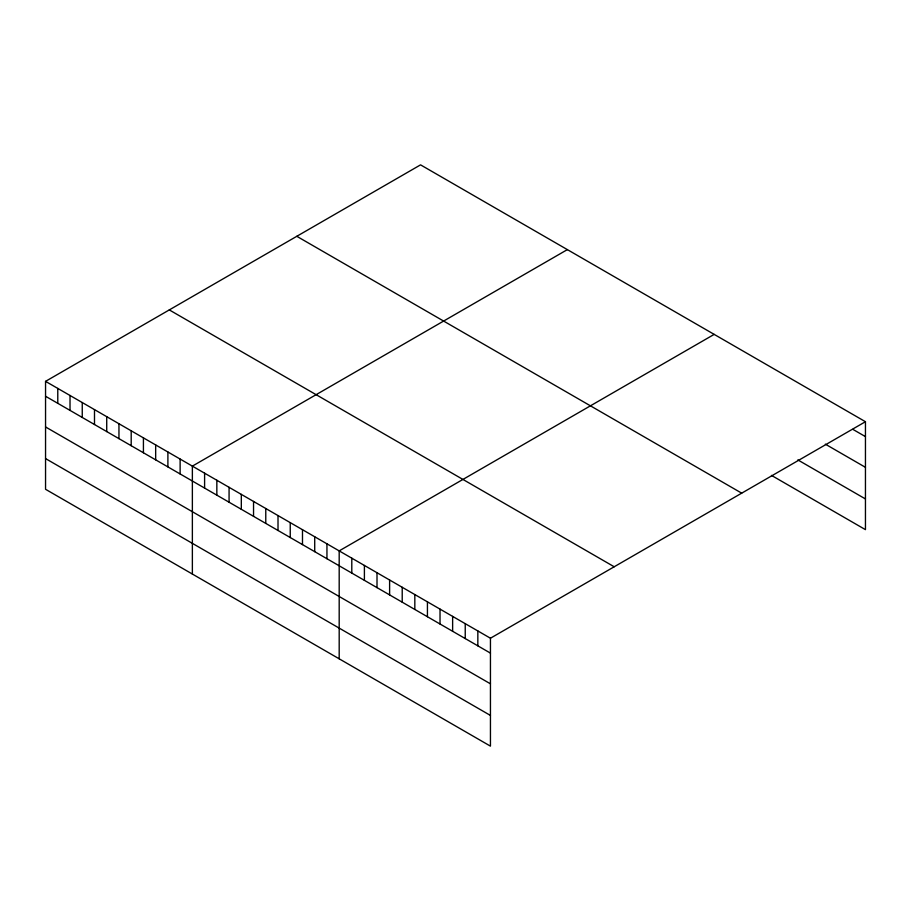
<?xml version="1.0" encoding="UTF-8"?>
<svg xmlns="http://www.w3.org/2000/svg" width="911" height="911" viewBox="0 0 911 911"><rect width="100%" height="100%" fill="white"/><g stroke="black" fill="none" stroke-linecap="round" stroke-linejoin="round"><path stroke-width="1.37" d="M45.55 381.356L490.448 638.224L490.448 746.143L45.55 489.287L45.55 381.356L420.552 164.857L865.45 421.713L865.45 529.644L771.48 475.394M567.371 249.614L192.369 466.125L192.369 574.044M714.178 334.383L339.188 550.882L339.188 658.812M490.448 638.224L865.45 421.713M852.844 429.343L865.45 436.62M825.343 444.158L865.45 467.32M797.842 459.907L865.45 498.943M296.804 236.302L741.702 493.158M169.298 309.911L614.196 566.767M45.55 396.262L490.448 653.119M45.55 426.952L490.448 683.819M45.55 458.586L490.448 715.442M477.842 630.936L477.842 645.842M465.236 623.659L465.236 638.565M452.63 616.383L452.63 631.289M440.024 609.106L440.024 624.012M427.43 601.829L427.43 616.736M414.824 594.553L414.824 609.448M402.218 587.276L402.218 602.171M389.612 580L389.612 594.894M377.006 572.723L377.006 587.618M364.4 565.446L364.4 580.341M351.794 558.158L351.794 573.065M326.947 543.821L326.947 558.728M314.716 536.761L314.716 551.656M302.486 529.69L302.486 544.596M290.245 522.629L290.245 537.536M278.014 515.569L278.014 530.464M265.773 508.509L265.773 523.404M253.543 501.437L253.543 516.343M241.313 494.377L241.313 509.272M229.071 487.317L229.071 502.212M216.841 480.245L216.841 495.151M204.599 473.185L204.599 488.091M180.127 459.053L180.127 473.959M167.897 451.993L167.897 466.899M155.667 444.932L155.667 459.827M143.426 437.861L143.426 452.767M131.195 430.801L131.195 445.707M118.954 423.74L118.954 438.635M106.724 416.68L106.724 431.575M94.493 409.608L94.493 424.515M82.252 402.548L82.252 417.454M70.022 395.488L70.022 410.383M57.78 388.416L57.78 403.322"/></g></svg>
